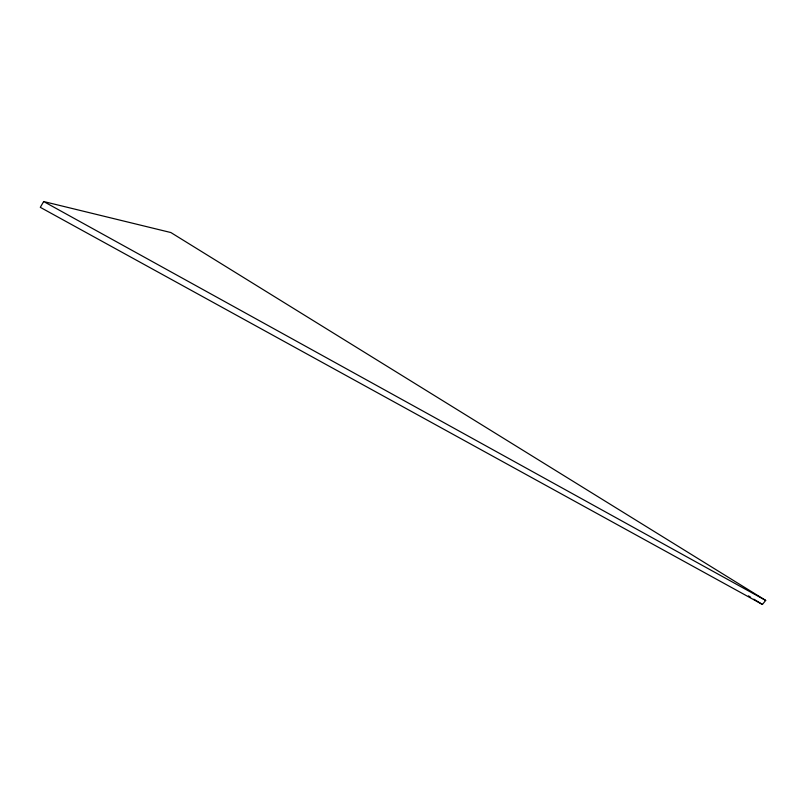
<?xml version="1.0" encoding="UTF-8"?>
<svg xmlns="http://www.w3.org/2000/svg" width="806" height="806" viewBox="0 0 806 806"><rect width="100%" height="100%" fill="white"/><g stroke="black" fill="none" stroke-linecap="round" stroke-linejoin="round"><path stroke-width="1.21" d="M43.675 201.54L40.3 207.333L762.405 604.46L765.7 600.42L170.862 232.541L43.675 201.54L765.7 600.42M748.472 595.866L750.618 597.196M753.832 599.18L762.405 604.46"/></g></svg>
